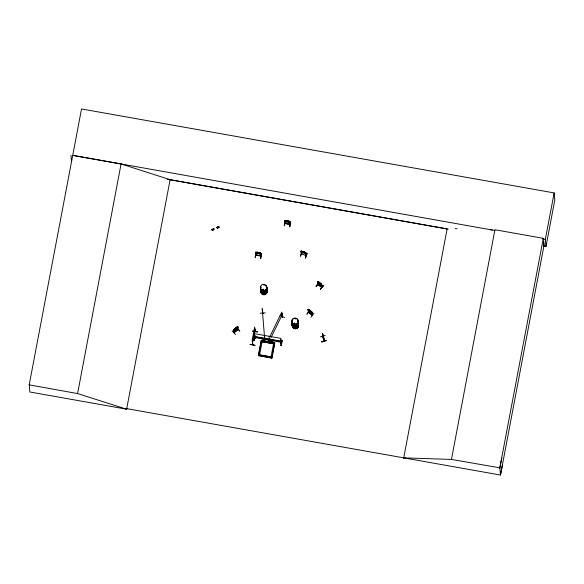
<?xml version="1.0" encoding="UTF-8"?>
<svg xmlns="http://www.w3.org/2000/svg" width="584" height="584" viewBox="0 0 584 584"><rect width="100%" height="100%" fill="white"/><g stroke="black" fill="none" stroke-linecap="round" stroke-linejoin="round"><path stroke-width="0.88" d="M262.858 313.082L262.844 313.535M264.932 339.289L264.705 339.647M262.661 289.73L262.895 289.314M263.639 289.781L263.238 289.241M294.132 323.784L294.336 323.237M294.139 323.646L294.664 323.273M295.46 318.835L295.504 318.565M264.961 339.625L264.953 339.275M312.199 312.893L309.491 311.418L308.075 309.476L308.608 309.651L308.133 309.52L308.367 312.389L312.411 315.272L312.25 312.309C310.308 311.031 313.331 319.784 311.885 312.038M308.476 309.812L308.761 312.659L308.447 312.075M311.987 314.871L312.557 315.17L308.454 312.177M317.776 284.357L317.674 281.495L318.236 284.656M321.419 287.014L321.215 284.291L321.689 284.415C325.149 293.066 311.36 277.78 321.952 287.248M252.653 331.15L257.712 331.894L252.646 331.077M252.361 341.706L252.806 344.538M255.033 331.851L254.814 328.77L255.23 331.778M255.04 331.822L254.653 327.055L252.164 340.209L252.631 344.502M252.536 341.735L252.784 344.808L252.617 344.429M286.459 221.942C279.743 220.416 294.438 222.906 288.131 222.263L288.036 220.934L284.693 220.767L284.788 221.219M284.744 220.832L285.269 220.664L285.569 223.402M286.452 221.993L286.335 220.599M286.357 220.664L285.598 221.307L287.839 221.942L288.876 221.518C286.087 220.037 291.212 221.993 289.211 221.577M286.401 221.11L286.912 220.759M288.058 221.38L287.467 220.854M254.573 335.698L253.646 340.64L254.077 340.72L254.974 335.785L254.062 340.691M254.639 335.391L254.149 335.486L254.639 335.391L254.952 338.464M254.719 335.734L253.792 340.676L254.821 335.69M254.544 338.165L254.463 336.764L254.916 336.837L254.434 336.932M285.299 221.789L284.277 225.913L285.437 220.964M285.269 220.664L284.78 220.759M284.809 220.591L285.036 223.636L285.474 223.358M290.065 224.271L285.518 223.395M289.554 224.314C288.335 222.613 291.168 220.862 288.014 220.942M289.598 226.826L290.533 221.84M281.013 340.253L280.59 340.005L281.473 343.078M281.364 343.166L281.327 341.531L254.42 336.778L254.354 338.202M280.962 342.99L281.254 342.772M281.795 340.479L282.225 340.625L281.32 345.56L280.897 345.48L282.014 340.582M281.824 340.494L280.897 345.48M502.437 465.076L500.481 475.04L126.721 408.647L126.684 409.194L29.864 391.995L29.2 384.849L81.534 108.96L554.143 192.917L554.8 199.991L545.982 246.521L543.288 246.039M126.721 408.647L126.618 409.187L77.592 393.579L121.078 163.951L72.701 155.359L494.845 230.483M126.618 409.187L170.221 179.149M255.726 252.2L256.179 252.281L255.726 252.2L255.996 255.259L256.427 255.325L256.245 252.989M256.223 253.405L255.172 257.522L256.128 252.587M256.442 255.113L256.004 255.237M257.376 253.609L260.719 253.763C260.26 252.069 257.142 252.215 255.624 252.354L255.653 252.857L257.405 253.602L255.661 252.806M257.829 252.434C255.982 253.106 260.522 253.814 258.391 252.478M258.931 252.573L259.822 253.493L257.654 253.368L256.493 252.573L257.259 252.208L260.683 253.31M259.084 253.909L260.719 253.763M260.172 253.171L260.654 253.076L260.938 256.084L255.901 255.12M260.654 253.076L260.194 253.222M261.676 253.573L260.771 258.515M252.427 343.034L254.916 329.88M258.427 355.576L261.282 340.508L274.714 342.896L271.867 358.05L258.427 355.576L271.867 358.05M258.435 355.663L261.282 340.508M271.859 357.963L274.714 342.896M403.624 458.396L447.125 228.899L168.323 179.376L170.119 179.69L121.078 163.951M403.726 457.856L451.454 459.433L494.933 229.738L543.31 238.33L499.809 467.82L500.481 475.04L543.981 245.55L543.558 241.039M545.982 246.521L545.325 239.447L554.143 192.917M499.831 468.032L501.787 458.06M322.631 336.304L322.397 333.391L322.974 336.676M323.003 336.567L322.587 333.413M270.647 340.786L270.472 338.924M270.48 340.749L270.706 340.311M282.021 316.835L282.174 316.513M282.415 316.725L281.992 313.769L282.057 317.002L282.276 316.55M268.114 340.019L272.859 341.91L268.107 340.049M270.721 340.815L270.699 340.209M263.917 284.802L264.26 284.62M264.326 284.948L263.99 284.583M263.092 289.956L262.844 289.686L263.493 289.722M295.774 318.871L295.402 318.696M301.556 251.412C300.607 249.55 302.979 255.31 301.315 253.901M301.14 251.631C304.87 255.04 306.782 250.295 305.673 255.631L306.125 255.741L305.87 252.733M301.709 252.259L300.461 256.274L301.95 252.295M301.505 253.828L305.994 255.653M302.709 252.697L301.089 251.616M304.184 251.938L305.87 252.916L304.184 251.938L305.038 252.996L304.023 252.887L301.899 251.857L302.629 251.317L301.03 251.215M304.33 253.208L305.863 253.339M307.118 253.325L305.52 258.099M305.322 258.026L307.045 253.252M211.934 229.892L212.342 230.33L213.89 229.592M213.963 228.877L212.036 229.855M218.277 227.38L218.985 226.716L218.197 226.826M262.618 313.002L262.669 313.608L262.209 308.608L264.464 336.304M236.717 327.938L236.075 328.799L236.827 328.558L234.936 330.121L235.629 329.172L234.907 329.405L236.79 327.909M233.95 332.522C234.498 332.646 235.067 329.354 233.724 329.661L233.95 332.522L237.914 329.398L234.133 332.654M237.732 326.653C236.805 326.106 237.053 330.96 237.746 329.208M280.043 315.528L284.678 317.638M282.152 313.842L281.795 314.177M282.189 317.024L282.408 316.623L282.291 317.054M270.063 336.223L281.831 312.046L282.284 316.951M271.115 337.435L282.094 314.878M235.622 328.536L235.221 329.42L235.651 329.252M264.304 284.919L263.91 285.007M262.888 289.438L262.829 290.065L263.567 289.876M294.445 323.894L294.92 323.251M321.601 285.05C322.156 283.145 316.747 281.649 318.046 281.765M316.083 286.204L319.36 282.284L316.083 286.204M316.294 286.306L319.346 282.269M318.988 283.488L317.477 281.634L318.864 282.16M320.331 284.466L321.638 285.007M321.689 284.415L320.229 283.145L320.915 284.452L319.156 283.415L318.229 282.495L318.827 282.203M323.485 285.284L320.412 289.357L323.697 285.488M323.499 285.299L320.433 289.365M309.389 310.097L308.075 309.476L309.425 310.053L308.79 310.381L310.615 311.958L311.476 312.338L310.79 311.038L312.25 312.309M309.221 310.746L306.87 314.265L309.425 310.849M309.841 310.476C312.484 312.389 308.586 311.221 309.87 310.433M309.491 311.418L308.118 309.921M310.892 312.352L312.206 312.973M310.973 317.251L314.031 313.163M236.082 328.894L236.505 328.361L236.046 328.186M237.491 329.449L237.213 326.777M237.943 329.522L237.695 326.617L237.389 326.901M280.948 342.859L281.459 342.947L280.802 342.947M260.413 255.814L260.96 255.887M233.826 330.281L235.972 327.697L236.476 327.77L235.133 328.792L234.578 330.099L237.155 327.974L236.44 327.726L237.849 327.106M237.776 327.025L236.52 328.602L233.863 330.325M237.856 327.514C237.498 329.354 229.293 333.749 236.564 329.048M234.257 329.515L233.841 329.792L234.089 332.661L237.951 329.449M213.817 228.819L212.678 229.687M216.905 227.636L218.489 226.833M218.956 226.789L216.993 227.775L217.409 227.198M232.147 330.843L235.593 334.537M294.949 323.901L294.219 323.864M295.183 326.157L294.394 326.12M305.724 255.391L305.439 252.573M236.308 327.361L239.798 331.084L236.381 327.208M289.919 224.453L289.752 221.431M254.383 338.026L255.098 338.26M254.456 338.019L254.558 338.297M254.609 338.107L254.996 338.165M280.868 341.457L280.911 342.983L281.422 343.122L280.889 338.362L254.025 333.595L254.456 338.37L255.069 338.384M255.033 338.464L254.916 336.837M256.048 254.989L260.895 255.785M260.522 255.807L260.902 256.12M236.338 327.383C234.396 328.704 232.782 330.96 234.505 329.31L236.286 328.493L237.111 327.529L236.367 327.237L237.768 326.617M212.386 229.366L212.014 229.621L213.547 228.848L213.897 229.636L212.342 230.33M234.345 332.194L234.082 329.361M262.873 289.292L263.245 289.219M262.953 289.401L263.435 289.467M294.321 323.222L294.694 323.142M212.678 229.322L213.218 229.089M321.558 286.832L321.324 284.145M218.92 227.475L218.569 226.68L217.014 227.402L217.357 228.161L218.92 227.475L217.357 228.161M213.634 229.037L212.072 229.731L213.686 228.943M217.095 227.563L218.65 226.869M217.971 227.41L216.949 227.68M289.971 224.475L285.043 223.504M322.383 333.851L323.762 338.713M322.828 335.252L323.12 335.698M322.886 335.924L322.609 334.588M325.208 335.479L320.28 336.895M323.631 337.749L324.2 341.019L322.872 336.253M323.719 338.26L322.755 334.566M326.58 340.304L321.726 341.99L326.602 340.421M321.645 341.72L326.595 340.399M213.423 228.906L213.853 228.913M212.466 229.87L211.926 229.848M317.937 284.32L317.674 281.495M321.835 287.328L317.835 284.43M321.842 287.43L321.156 284.284M308.527 312.177L312.513 315.134M288.073 221.577L286.423 221.307M255.609 252.412L257.288 252.222M262.544 310.308L262.851 313.644M260.157 313.243L265.267 312.871M262.304 340.019L267.421 339.684M289.533 224.044L290.051 224.241M254.952 338.392L254.449 338.267M455.33 228.629L457.126 228.687M490.45 229.789L492.246 229.855M285.481 223.606L285.072 223.548M263.274 292.35L263.639 292.314L263.041 292.285M260.822 291.175L260.836 291.204A3.183 3.11 -5.3 0 0 264.654 294.767A3.183 3.11 -5.3 0 0 266.618 289.949M286.905 220.818L287.459 220.905M290.014 224.263L285.123 223.27M542.667 238.973L545.325 239.447M167.484 179.281L448.22 229.154M260.917 255.909L256.04 254.887M254.288 336.421L281.152 341.195M254.485 337.486L281.349 342.261M261.289 340.596L274.721 342.983M262.004 341.713L273.648 343.779M259.515 354.868L271.151 356.933M499.809 467.82L451.454 459.433M29.2 384.849L77.592 393.579M290.774 221.927L289.868 226.869M261.493 253.544L260.522 258.457M304.228 251.887L301.045 251.164L301.351 253.96M305.33 252.741L305.812 252.894M321.682 285.043L318.93 283.525L320.353 284.496M308.513 312.104L308.235 309.381M312.404 315.316L311.783 312.221M272.859 341.91L268.224 339.735M294.467 323.894L294.351 323.791M309.367 310.067L310.79 311.038M317.893 281.911L318.243 284.758M237.812 327.544L237.739 326.573M233.87 330.237L233.987 330.77M323.135 336.464L323.273 336.829L323.069 335.712M322.536 333.895L322.412 333.464L322.821 334.588M322.339 333.406L322.762 334.603M323.237 336.975L323.507 337.749L323.215 336.187M260.391 256.018L260.201 252.996M323.587 337.8L323.857 340.647M323.565 337.705L323.755 338.187M322.631 336.253L324.032 341.063L323.799 337.705M543.609 240.98L544.011 245.36M308.608 309.651L308.805 312.652M301.176 251.032L301.41 254.091M280.59 340.005L280.868 343.063M274.538 343.939L261.114 341.552M273.56 343.764L271.064 356.831M272.049 357.094L258.617 354.707M269.129 336.274L269.385 339.107M264.508 335.457L264.953 339.837M264.552 337.428L264.771 339.851M256.062 252.456L256.347 255.325M262.092 341.728L259.588 354.795M237.571 326.485L237.776 329.332M70.971 155.38L71.54 161.512M298.19 321.755A3.197 3.124 -5.3 0 1 295.008 325.938A3.241 3.168 -5.3 0 1 292.248 321.412A3.19 3.117 -5.3 0 0 294.993 325.799A3.19 3.117 -5.3 0 0 298.168 321.631A3.241 3.168 -5.3 0 1 295 325.938A3.197 3.124 -5.3 0 1 292.292 321.477M298.154 320.915A3.241 3.168 -5.3 0 1 294.927 325.157A3.241 3.168 -5.3 0 1 292.175 320.631M298.11 320.981A3.19 3.117 -5.3 0 1 294.935 325.149A3.19 3.117 -5.3 0 1 292.226 320.704M298.22 321.66A3.241 3.168 -5.3 0 1 295 325.894A3.241 3.168 -5.3 0 1 292.241 321.375M298.103 320.85A3.197 3.124 -5.3 0 1 294.92 325.025A3.197 3.124 -5.3 0 1 292.204 320.565M298.015 323.259A3.197 3.124 -5.3 0 1 296.044 328.091A3.197 3.124 -5.3 0 1 292.241 324.478M292.19 324.39A3.241 3.168 -5.3 0 0 296.044 328.047A3.241 3.168 -5.3 0 0 298.044 323.149A3.19 3.117 -5.3 0 1 296.03 327.96A3.19 3.117 -5.3 0 1 292.234 324.354M298.066 323.916A3.183 3.11 -5.3 0 1 296.103 328.734A3.183 3.11 -5.3 0 1 292.314 325.135L292.285 325.106A3.183 3.11 -5.3 0 0 296.103 328.69A3.183 3.11 -5.3 0 0 298.059 323.872M297.942 322.478A3.19 3.117 -5.3 0 1 295.971 327.31A3.19 3.117 -5.3 0 1 292.175 323.704M298.307 323.069A3.197 3.124 -5.3 0 1 295.132 327.252A3.197 3.124 -5.3 0 1 292.416 322.791M266.742 287.832A3.197 3.124 -5.3 0 1 263.559 292.007A3.241 3.168 -5.3 0 1 260.8 287.489M260.844 287.554A3.197 3.124 -5.3 0 0 263.559 292.007A3.241 3.168 -5.3 0 0 266.779 287.773M266.406 287.722A3.183 3.11 -5.3 0 1 264.45 292.54A3.183 3.11 -5.3 0 1 260.654 288.941M266.706 286.948A3.241 3.168 -5.3 0 1 263.479 291.19A3.241 3.168 -5.3 0 1 260.727 286.664M265.757 285.605A3.241 3.168 -5.3 0 1 266.319 286.218M266.727 287.7A3.19 3.117 -5.3 0 1 263.552 291.876A3.19 3.117 -5.3 0 1 260.836 287.423M266.662 287.051A3.19 3.117 -5.3 0 1 263.486 291.226A3.19 3.117 -5.3 0 1 260.778 286.773M265.727 285.729A3.19 3.117 -5.3 0 1 266.289 286.328M266.654 286.919A3.197 3.124 -5.3 0 1 263.479 291.102A3.197 3.124 -5.3 0 1 260.763 286.642M260.749 290.503A3.241 3.168 -5.3 0 0 264.603 294.168A3.241 3.168 -5.3 0 0 266.603 289.262A3.241 3.168 -5.3 0 1 264.603 294.124A3.241 3.168 -5.3 0 1 260.741 290.46M266.567 289.328A3.197 3.124 -5.3 0 1 265.005 294.059A3.197 3.124 -5.3 0 1 260.749 291.372M266.421 287.839A3.183 3.11 -5.3 0 1 264.457 292.657A3.183 3.11 -5.3 0 1 260.668 289.058M266.523 288.438A3.241 3.168 -5.3 0 1 264.53 293.343A3.241 3.168 -5.3 0 1 260.668 289.679M266.552 289.204A3.19 3.117 -5.3 0 1 264.99 293.92A3.19 3.117 -5.3 0 1 260.741 291.241M266.494 288.554A3.19 3.117 -5.3 0 1 265.311 293.11A3.19 3.117 -5.3 0 1 260.858 291.387M260.683 290.591A3.19 3.117 -5.3 0 1 260.727 289.774M266.486 288.423A3.197 3.124 -5.3 0 1 264.516 293.256A3.197 3.124 -5.3 0 1 260.712 289.642M250.149 344.356L255.164 345.37L250.142 344.356M303.154 251.565C301.592 252.617 306.191 252.857 303.132 251.616M319.755 282.868C321.565 284.802 317.908 282.882 319.273 282.59L319.725 282.911M236.462 327.916L235.177 328.974L236.462 327.916M295.066 326.58A3.183 3.11 -5.3 0 0 298.234 322.419A3.183 3.11 -5.3 0 1 295.066 326.529A3.183 3.11 -5.3 0 1 292.358 322.091A3.183 3.11 -5.3 0 0 295.066 326.58M293.657 324.062A3.183 3.11 -5.3 0 0 298.205 320.996A3.183 3.11 -5.3 0 0 293.226 318.689A3.183 3.11 -5.3 0 0 293.657 324.062M293.664 324.127A3.183 3.11 -5.3 0 0 298.212 321.054A3.183 3.11 -5.3 0 0 293.234 318.754A3.183 3.11 -5.3 0 0 293.664 324.127M295.562 327.368A3.241 3.168 -5.3 0 0 297.979 322.404A3.241 3.168 -5.3 0 1 295.555 327.332A3.241 3.168 -5.3 0 1 292.38 322.821A3.241 3.168 -5.3 0 0 295.562 327.368M262.223 290.204A3.183 3.11 -5.3 0 0 266.764 287.131A3.183 3.11 -5.3 0 0 261.793 284.831A3.183 3.11 -5.3 0 0 262.223 290.204"/></g></svg>
